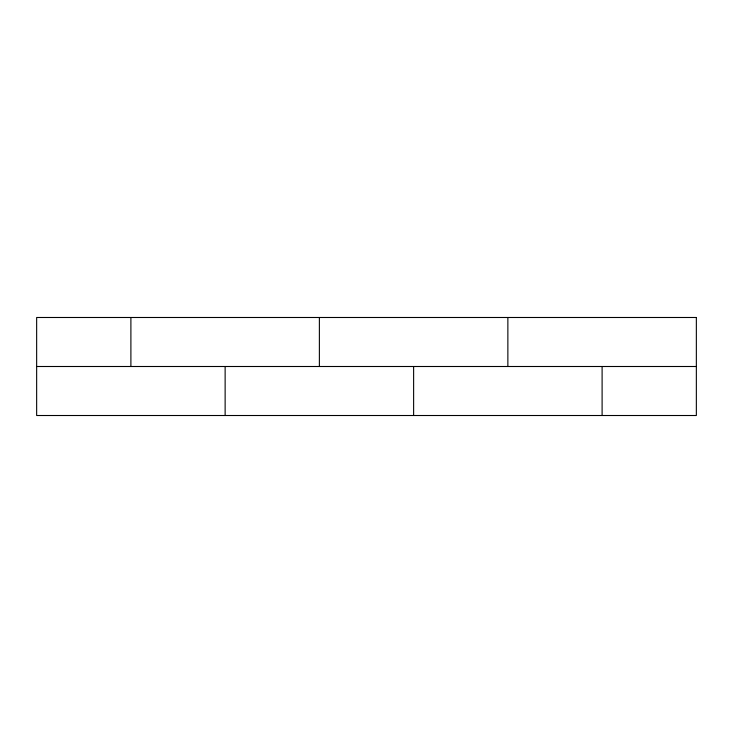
<?xml version="1.0" encoding="UTF-8"?>
<svg xmlns="http://www.w3.org/2000/svg" width="733" height="733" viewBox="0 0 733 733"><rect width="100%" height="100%" fill="white"/><g stroke="black" fill="none" stroke-linecap="round" stroke-linejoin="round"><path stroke-width="1.1" d="M36.65 366.5L696.35 366.5M602.105 366.5L602.105 415.51M507.868 317.49L507.868 366.5M413.623 366.5L413.623 415.51M319.377 317.49L319.377 366.5M225.132 366.5L225.132 415.51M130.895 317.49L130.895 366.5M696.35 317.49L36.65 317.49L36.65 415.51L696.35 415.51L696.35 317.49"/></g></svg>
